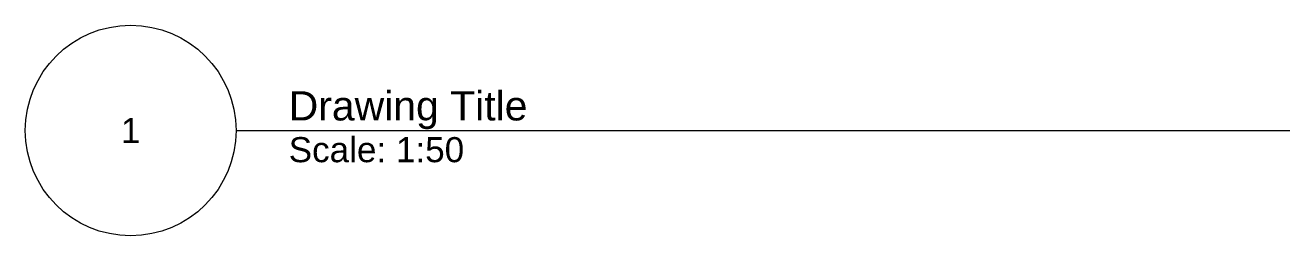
# Model space of a CAD drawing. Header units: millimetres. Extents: x -5080 to 169092, y -130394 to 7197.
# Drawn here: x 83526 to 91146, y -85431 to -84161 of the extents above; entities that cross this region are included whole.
import ezdxf

# ---------------------------------------------------------------- set-up
doc = ezdxf.new("R2010")
doc.units = ezdxf.units.MM
doc.header["$LTSCALE"] = 50
doc.layers.add('pio-Dwg Label Simple', color=7, linetype='Continuous', lineweight=5)
doc.styles.add('Arial', font='Arial.ttf')

# ---------------------------------------------------------------- blocks, each defined once
blk = doc.blocks.new('obj-12')
at = {"layer": 'pio-Dwg Label Simple', "color": 7, "transparency": 33554687, "line_spacing_factor": 0.960695, "style": 'Arial'}
for s, insert, char_height, attachment_point in [('Drawing Title', (317.5, 7.4), 176.527, 7), ('Scale: 1:50', (317.5, -40), 151.309, 1)]:
    blk.add_mtext(s, dxfattribs=dict(at, insert=insert, char_height=char_height, attachment_point=attachment_point))
at = {"color": 255, "linetype": 'Continuous', "lineweight": 5, "transparency": 33554687}
blk.add_wipeout([(-635, -635), (-697.2, -631.9), (-758.9, -622.8), (-819.3, -607.7), (-878, -586.7), (-934.3, -560), (-987.8, -528), (-1037.8, -490.9), (-1084, -449), (-1125.9, -402.8), (-1163, -352.8), (-1195, -299.3), (-1221.7, -243), (-1242.7, -184.3), (-1257.8, -123.9), (-1266.9, -62.2), (-1270, 0), (-1266.9, 62.2), (-1257.8, 123.9), (-1242.7, 184.3), (-1221.7, 243), (-1195, 299.3), (-1163, 352.8), (-1125.9, 402.8), (-1084, 449), (-1037.8, 490.9), (-987.8, 528), (-934.3, 560), (-878, 586.7), (-819.3, 607.7), (-758.9, 622.8), (-697.2, 631.9), (-635, 635), (-572.8, 631.9), (-511.1, 622.8), (-450.7, 607.7), (-392, 586.7), (-335.7, 560), (-282.2, 528), (-232.2, 490.9), (-186, 449), (-144.1, 402.8), (-107, 352.8), (-75, 299.3), (-48.3, 243), (-27.3, 184.3), (-12.2, 123.9), (-3.1, 62.2), (0, 0), (-3.1, -62.2), (-12.2, -123.9), (-27.3, -184.3), (-48.3, -243), (-75, -299.3), (-107, -352.8), (-144.1, -402.8), (-186, -449), (-232.2, -490.9), (-282.2, -528), (-335.7, -560), (-392, -586.7), (-450.7, -607.7), (-511.1, -622.8), (-572.8, -631.9)], dxfattribs=at).dxf.layer = 'pio-Dwg Label Simple'
at = {"layer": 'pio-Dwg Label Simple', "color": 7, "linetype": 'Continuous', "lineweight": 5, "transparency": 33554687}
blk.add_line((0, 0), (6350, 0), dxfattribs=at)
blk.add_ellipse((-635, 0), major_axis=(635, 0), ratio=1, dxfattribs=at)
at = {"layer": 'pio-Dwg Label Simple', "color": 7, "transparency": 33554687, "insert": (-635, 0), "char_height": 151.3, "attachment_point": 5, "line_spacing_factor": 0.960695, "style": 'Arial'}
blk.add_mtext('1', dxfattribs=at)

msp = doc.modelspace()

# ---------------------------------------------------------------- block references
at = {"layer": 'pio-Dwg Label Simple', "color": 7, "transparency": 33554687}
msp.add_blockref('obj-12', (84796, -84796), dxfattribs=at)

doc.saveas('drawing.dxf')
